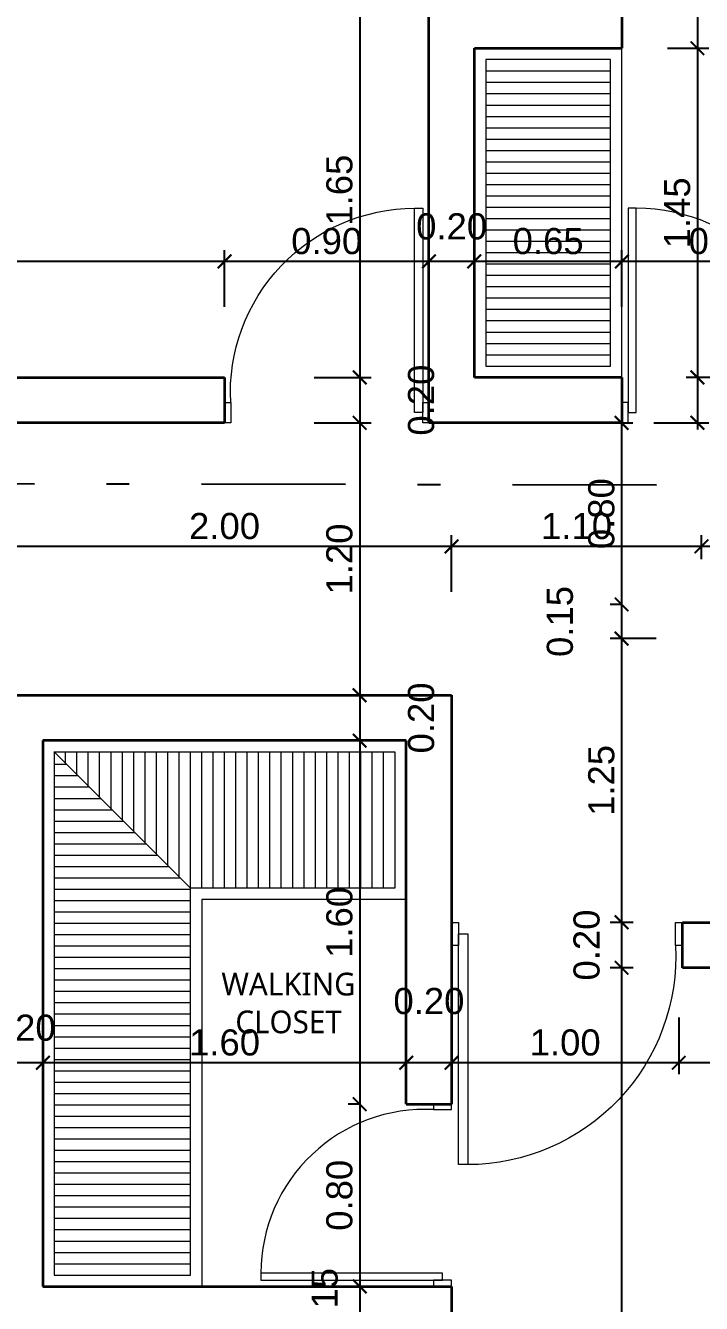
# Model space of a CAD drawing. Header units: feet. Extents: x -417 to 46, y -646 to -218.
# Drawn here: x -64.23 to -61.25, y -493.01 to -487.38 of the extents above; entities that cross this region are included whole.
import ezdxf

# ---------------------------------------------------------------- set-up
doc = ezdxf.new("R2010")
doc.units = ezdxf.units.FT
doc.header["$MEASUREMENT"] = 0
doc.linetypes.add('DASHDOT', pattern=[25.4, 12.7, -6.35, 0, -6.35])
for name, color, linetype, lineweight in [('A-WALL', 4, 'Continuous', 25), ('closet', 8, 'Continuous', 5), ('DIM-COTAS', 1, 'Continuous', 5), ('Piso', 8, 'Continuous', 9), ('puertas', 8, 'Continuous', 9), ('TXT', 2, 'Continuous', 9)]:
    doc.layers.add(name, color=color, linetype=linetype, lineweight=lineweight)
doc.layers.add('DIM', color=10, linetype='Continuous')
doc.layers.add('GRDUTIY', color=5, linetype='Continuous')
doc.styles.add('ads', font='trebuc.ttf', dxfattribs={"height": 0.14})
doc.styles.get("Standard").update_dxf_attribs({"font": 'arial.ttf', "height": 0.115})
doc.dimstyles.new('KEILY', dxfattribs={"dimtxt": 0.115, "dimasz": 0.06, "dimexe": 0.05, "dimexo": 0.2, "dimgap": 0.03, "dimtad": 1, "dimzin": 1, "dimdsep": 46, "dimtxsty": 'Standard', "dimblk": 'ARCHTICK', "dimcen": 2.5, "dimdle": 0.03, "dimclrd": 256, "dimclre": 256, "dimclrt": 7, "dimadec": 0, "dimazin": 0, "dimtfac": 1, "dimtmove": 2, "dimatfit": 3, "dimfxl": 0.2, "dimfxlon": 1, "dimtolj": 1, "dimtzin": 1, "dimarcsym": 0})
pattern_1 = [(90, (-60.599084, -491.277455), (0.05, 7e-18), [])]
pattern_2 = [(180, (-63.499084, -492.881656), (-2e-17, 0.05), [])]
pattern_3 = [(180, (-60.599084, -491.277455), (-2e-17, 0.05), [])]

# ---------------------------------------------------------------- blocks, each defined once
blk = doc.blocks.new('A$C4D292AF4')
at = {"layer": 'puertas'}
for points in [[(0.03, 0.05), (0.07, 0.05), (0.07, 1.05), (0.03, 1.05)], [(0, 0), (0.03, 0), (0.03, 0.1), (0, 0.1)], [(0.97, 0), (1, 0), (1, 0.1), (0.97, 0.1)]]:
    blk.add_lwpolyline(points, close=True, dxfattribs=at)
blk.add_arc((0.0677, 0.1465), 0.9035, 357.0481, 89.8556, dxfattribs=at)
blk = doc.blocks.new('_ArchTick')
at = {"layer": 'DIM-COTAS', "color": 0, "const_width": 0.15}
blk.add_lwpolyline([(-0.5, -0.5), (0.5, 0.5)], dxfattribs=at)
blk = doc.blocks.new('*D1962')
at = {"layer": 'Defpoints', "color": 0, "transparency": 16777216}
for p in [(-61.7991, -487.2775), (-61.5991, -487.4775), (-61.2667, -487.4775)]:
    blk.add_point(p, dxfattribs=at)
at = {"layer": 'DIM', "lineweight": -2, "transparency": 16777216}
for p, q in [((-61.2667, -487.2475), (-61.2667, -487.5075)), ((-61.4667, -487.2775), (-61.2167, -487.2775)), ((-61.3991, -487.4775), (-61.2167, -487.4775))]:
    blk.add_line(p, q, dxfattribs=at)
at = {"layer": 'DIM', "lineweight": -2, "transparency": 16777216, "xscale": 0.06, "yscale": 0.06, "zscale": 0.06}
for p, rotation in [((-61.2667, -487.2775), 90), ((-61.2667, -487.4775), 270)]:
    blk.add_blockref('_ArchTick', p, dxfattribs=dict(at, rotation=rotation))
at = {"layer": 'DIM', "color": 7, "transparency": 16777216, "insert": (-60.9956, -487.3775), "char_height": 0.115, "attachment_point": 5, "rotation": 90}
blk.add_mtext('\\A1;0.20', dxfattribs=at)
blk = doc.blocks.new('*D1963')
at = {"layer": 'Defpoints', "color": 0, "transparency": 16777216}
for p in [(-61.5991, -487.4775), (-61.2667, -488.9275), (-60.6991, -488.9275)]:
    blk.add_point(p, dxfattribs=at)
at = {"layer": 'DIM', "lineweight": -2, "transparency": 16777216}
for p, q in [((-61.3991, -487.4775), (-61.2167, -487.4775)), ((-61.2667, -487.4475), (-61.2667, -488.9575)), ((-61.0667, -488.9275), (-61.3167, -488.9275))]:
    blk.add_line(p, q, dxfattribs=at)
at = {"layer": 'DIM', "lineweight": -2, "transparency": 16777216, "xscale": 0.06, "yscale": 0.06, "zscale": 0.06}
for p, rotation in [((-61.2667, -487.4775), 90), ((-61.2667, -488.9275), 270)]:
    blk.add_blockref('_ArchTick', p, dxfattribs=dict(at, rotation=rotation))
at = {"layer": 'DIM', "color": 7, "transparency": 16777216, "insert": (-61.3555, -488.2025), "char_height": 0.115, "attachment_point": 5, "rotation": 90}
blk.add_mtext('\\A1;1.45', dxfattribs=at)
blk = doc.blocks.new('*D1964')
at = {"layer": 'Defpoints', "color": 0, "transparency": 16777216}
for p in [(-60.6991, -488.9275), (-61.6582, -489.1275), (-61.2667, -489.1275)]:
    blk.add_point(p, dxfattribs=at)
at = {"layer": 'DIM', "lineweight": -2, "transparency": 16777216}
for p, q in [((-61.0667, -488.9275), (-61.3167, -488.9275)), ((-61.2667, -488.8975), (-61.2667, -489.1575)), ((-61.4582, -489.1275), (-61.2167, -489.1275))]:
    blk.add_line(p, q, dxfattribs=at)
at = {"layer": 'DIM', "lineweight": -2, "transparency": 16777216, "xscale": 0.06, "yscale": 0.06, "zscale": 0.06}
for p, rotation in [((-61.2667, -488.9275), 90), ((-61.2667, -489.1275), 270)]:
    blk.add_blockref('_ArchTick', p, dxfattribs=dict(at, rotation=rotation))
at = {"layer": 'DIM', "color": 7, "transparency": 16777216, "insert": (-61.113, -489.0275), "char_height": 0.115, "attachment_point": 5, "rotation": 90}
blk.add_mtext('\\A1;0.20', dxfattribs=at)
blk = doc.blocks.new('*D1965')
at = {"layer": 'Defpoints', "color": 0, "transparency": 16777216}
for p in [(-61.9921, -489.1275), (-61.6007, -489.9275), (-61.6007, -489.9275)]:
    blk.add_point(p, dxfattribs=at)
at = {"layer": 'DIM', "lineweight": -2, "transparency": 16777216}
for p, q in [((-61.6007, -489.0975), (-61.6007, -489.9575)), ((-61.7921, -489.1275), (-61.5507, -489.1275)), ((-61.6007, -489.9275), (-61.6507, -489.9275))]:
    blk.add_line(p, q, dxfattribs=at)
at = {"layer": 'DIM', "lineweight": -2, "transparency": 16777216, "xscale": 0.06, "yscale": 0.06, "zscale": 0.06}
for p, rotation in [((-61.6007, -489.1275), 90), ((-61.6007, -489.9275), 270)]:
    blk.add_blockref('_ArchTick', p, dxfattribs=dict(at, rotation=rotation))
at = {"layer": 'DIM', "color": 7, "transparency": 16777216, "insert": (-61.6894, -489.5275), "char_height": 0.115, "attachment_point": 5, "rotation": 90}
blk.add_mtext('\\A1;0.80', dxfattribs=at)
blk = doc.blocks.new('*D1966')
at = {"layer": 'Defpoints', "color": 0, "transparency": 16777216}
for p in [(-61.6007, -489.9275), (-61.6007, -490.0775), (-61.2491, -490.0775)]:
    blk.add_point(p, dxfattribs=at)
at = {"layer": 'DIM', "lineweight": -2, "transparency": 16777216}
for p, q in [((-61.6007, -489.8975), (-61.6007, -490.1075)), ((-61.6007, -489.9275), (-61.6507, -489.9275)), ((-61.4491, -490.0775), (-61.6507, -490.0775))]:
    blk.add_line(p, q, dxfattribs=at)
at = {"layer": 'DIM', "lineweight": -2, "transparency": 16777216, "xscale": 0.06, "yscale": 0.06, "zscale": 0.06}
for p, rotation in [((-61.6007, -489.9275), 90), ((-61.6007, -490.0775), 270)]:
    blk.add_blockref('_ArchTick', p, dxfattribs=dict(at, rotation=rotation))
at = {"layer": 'DIM', "color": 7, "transparency": 16777216, "insert": (-61.8718, -490.0025), "char_height": 0.115, "attachment_point": 5, "rotation": 90}
blk.add_mtext('\\A1;0.15', dxfattribs=at)
blk = doc.blocks.new('*D1967')
at = {"layer": 'Defpoints', "color": 0, "transparency": 16777216}
for p in [(-61.2491, -490.0775), (-61.6007, -491.3279), (-61.3491, -491.3279)]:
    blk.add_point(p, dxfattribs=at)
at = {"layer": 'DIM', "lineweight": -2, "transparency": 16777216}
for p, q in [((-61.4491, -490.0775), (-61.6507, -490.0775)), ((-61.6007, -490.0475), (-61.6007, -491.3579)), ((-61.5491, -491.3279), (-61.6507, -491.3279))]:
    blk.add_line(p, q, dxfattribs=at)
at = {"layer": 'DIM', "lineweight": -2, "transparency": 16777216, "xscale": 0.06, "yscale": 0.06, "zscale": 0.06}
for p, rotation in [((-61.6007, -490.0775), 90), ((-61.6007, -491.3279), 270)]:
    blk.add_blockref('_ArchTick', p, dxfattribs=dict(at, rotation=rotation))
at = {"layer": 'DIM', "color": 7, "transparency": 16777216, "insert": (-61.6894, -490.7027), "char_height": 0.115, "attachment_point": 5, "rotation": 90}
blk.add_mtext('\\A1;1.25', dxfattribs=at)
blk = doc.blocks.new('*D1968')
at = {"layer": 'Defpoints', "color": 0, "transparency": 16777216}
for p in [(-61.3491, -491.3279), (-61.6007, -491.5279), (-61.3491, -491.5279)]:
    blk.add_point(p, dxfattribs=at)
at = {"layer": 'DIM', "lineweight": -2, "transparency": 16777216}
for p, q in [((-61.6007, -491.2979), (-61.6007, -491.5579)), ((-61.5491, -491.3279), (-61.6507, -491.3279)), ((-61.5491, -491.5279), (-61.6507, -491.5279))]:
    blk.add_line(p, q, dxfattribs=at)
at = {"layer": 'DIM', "lineweight": -2, "transparency": 16777216, "xscale": 0.06, "yscale": 0.06, "zscale": 0.06}
for p, rotation in [((-61.6007, -491.3279), 90), ((-61.6007, -491.5279), 270)]:
    blk.add_blockref('_ArchTick', p, dxfattribs=dict(at, rotation=rotation))
at = {"layer": 'DIM', "color": 7, "transparency": 16777216, "insert": (-61.7544, -491.4279), "char_height": 0.115, "attachment_point": 5, "rotation": 90}
blk.add_mtext('\\A1;0.20', dxfattribs=at)
blk = doc.blocks.new('*D1969')
at = {"layer": 'Defpoints', "color": 0, "transparency": 16777216}
for p in [(-61.3491, -491.5279), (-62.2599, -495.4275), (-61.6007, -495.4275)]:
    blk.add_point(p, dxfattribs=at)
at = {"layer": 'DIM', "lineweight": -2, "transparency": 16777216}
for p, q in [((-61.5491, -491.5279), (-61.6507, -491.5279)), ((-61.6007, -491.4979), (-61.6007, -495.4575)), ((-61.8007, -495.4275), (-61.5507, -495.4275))]:
    blk.add_line(p, q, dxfattribs=at)
at = {"layer": 'DIM', "lineweight": -2, "transparency": 16777216, "xscale": 0.06, "yscale": 0.06, "zscale": 0.06}
for p, rotation in [((-61.6007, -491.5279), 90), ((-61.6007, -495.4275), 270)]:
    blk.add_blockref('_ArchTick', p, dxfattribs=dict(at, rotation=rotation))
at = {"layer": 'DIM', "color": 7, "transparency": 16777216, "insert": (-61.6894, -493.4777), "char_height": 0.115, "attachment_point": 5, "rotation": 90}
blk.add_mtext('\\A1;3.90', dxfattribs=at)
blk = doc.blocks.new('*D1865')
at = {"layer": 'Defpoints', "color": 0, "transparency": 16777216}
for p in [(-62.4725, -487.2775), (-63.3491, -488.9275), (-62.754, -488.9275)]:
    blk.add_point(p, dxfattribs=at)
at = {"layer": 'DIM', "lineweight": -2, "transparency": 16777216}
for p, q in [((-62.754, -487.2475), (-62.754, -488.9575)), ((-62.6725, -487.2775), (-62.804, -487.2775)), ((-62.954, -488.9275), (-62.704, -488.9275))]:
    blk.add_line(p, q, dxfattribs=at)
at = {"layer": 'DIM', "lineweight": -2, "transparency": 16777216, "xscale": 0.06, "yscale": 0.06, "zscale": 0.06}
for p, rotation in [((-62.754, -487.2775), 90), ((-62.754, -488.9275), 270)]:
    blk.add_blockref('_ArchTick', p, dxfattribs=dict(at, rotation=rotation))
at = {"layer": 'DIM', "color": 7, "transparency": 16777216, "insert": (-62.8428, -488.1025), "char_height": 0.115, "attachment_point": 5, "rotation": 90}
blk.add_mtext('\\A1;1.65', dxfattribs=at)
blk = doc.blocks.new('*D1866')
at = {"layer": 'Defpoints', "color": 0, "transparency": 16777216}
for p in [(-63.3491, -488.9275), (-63.6732, -489.1275), (-62.754, -489.1275)]:
    blk.add_point(p, dxfattribs=at)
at = {"layer": 'DIM', "lineweight": -2, "transparency": 16777216}
for p, q in [((-62.954, -488.9275), (-62.704, -488.9275)), ((-62.754, -488.8975), (-62.754, -489.1575)), ((-62.954, -489.1275), (-62.704, -489.1275))]:
    blk.add_line(p, q, dxfattribs=at)
at = {"layer": 'DIM', "lineweight": -2, "transparency": 16777216, "xscale": 0.06, "yscale": 0.06, "zscale": 0.06}
for p, rotation in [((-62.754, -488.9275), 90), ((-62.754, -489.1275), 270)]:
    blk.add_blockref('_ArchTick', p, dxfattribs=dict(at, rotation=rotation))
at = {"layer": 'DIM', "color": 7, "transparency": 16777216, "insert": (-62.4829, -489.0275), "char_height": 0.115, "attachment_point": 5, "rotation": 90}
blk.add_mtext('\\A1;0.20', dxfattribs=at)
blk = doc.blocks.new('*D1867')
at = {"layer": 'Defpoints', "color": 0, "transparency": 16777216}
for p in [(-63.6732, -489.1275), (-63.4634, -490.3275), (-62.754, -490.3275)]:
    blk.add_point(p, dxfattribs=at)
at = {"layer": 'DIM', "lineweight": -2, "transparency": 16777216}
for p, q in [((-62.754, -489.0975), (-62.754, -490.3575)), ((-62.954, -489.1275), (-62.704, -489.1275)), ((-62.954, -490.3275), (-62.704, -490.3275))]:
    blk.add_line(p, q, dxfattribs=at)
at = {"layer": 'DIM', "lineweight": -2, "transparency": 16777216, "xscale": 0.06, "yscale": 0.06, "zscale": 0.06}
for p, rotation in [((-62.754, -489.1275), 90), ((-62.754, -490.3275), 270)]:
    blk.add_blockref('_ArchTick', p, dxfattribs=dict(at, rotation=rotation))
at = {"layer": 'DIM', "color": 7, "transparency": 16777216, "insert": (-62.8428, -489.7275), "char_height": 0.115, "attachment_point": 5, "rotation": 90}
blk.add_mtext('\\A1;1.20', dxfattribs=at)
blk = doc.blocks.new('*D1868')
at = {"layer": 'Defpoints', "color": 0, "transparency": 16777216}
for p in [(-63.4634, -490.3275), (-63.4534, -490.5275), (-62.754, -490.5275)]:
    blk.add_point(p, dxfattribs=at)
at = {"layer": 'DIM', "lineweight": -2, "transparency": 16777216}
for p, q in [((-62.754, -490.2975), (-62.754, -490.5575)), ((-62.954, -490.3275), (-62.704, -490.3275)), ((-62.954, -490.5275), (-62.704, -490.5275))]:
    blk.add_line(p, q, dxfattribs=at)
at = {"layer": 'DIM', "lineweight": -2, "transparency": 16777216, "xscale": 0.06, "yscale": 0.06, "zscale": 0.06}
for p, rotation in [((-62.754, -490.3275), 90), ((-62.754, -490.5275), 270)]:
    blk.add_blockref('_ArchTick', p, dxfattribs=dict(at, rotation=rotation))
at = {"layer": 'DIM', "color": 7, "transparency": 16777216, "insert": (-62.4829, -490.4275), "char_height": 0.115, "attachment_point": 5, "rotation": 90}
blk.add_mtext('\\A1;0.20', dxfattribs=at)
blk = doc.blocks.new('*D1869')
at = {"layer": 'Defpoints', "color": 0, "transparency": 16777216}
for p in [(-63.4534, -490.5275), (-62.754, -492.1287), (-62.5491, -492.1287)]:
    blk.add_point(p, dxfattribs=at)
at = {"layer": 'DIM', "lineweight": -2, "transparency": 16777216}
for p, q in [((-62.954, -490.5275), (-62.704, -490.5275)), ((-62.754, -490.4975), (-62.754, -492.1587)), ((-62.7491, -492.1287), (-62.804, -492.1287))]:
    blk.add_line(p, q, dxfattribs=at)
at = {"layer": 'DIM', "lineweight": -2, "transparency": 16777216, "xscale": 0.06, "yscale": 0.06, "zscale": 0.06}
for p, rotation in [((-62.754, -490.5275), 90), ((-62.754, -492.1287), 270)]:
    blk.add_blockref('_ArchTick', p, dxfattribs=dict(at, rotation=rotation))
at = {"layer": 'DIM', "color": 7, "transparency": 16777216, "insert": (-62.8428, -491.3281), "char_height": 0.115, "attachment_point": 5, "rotation": 90}
blk.add_mtext('\\A1;1.60', dxfattribs=at)
blk = doc.blocks.new('*D1870')
at = {"layer": 'Defpoints', "color": 0, "transparency": 16777216}
for p in [(-62.5491, -492.1287), (-62.754, -492.9317), (-62.6213, -492.9317)]:
    blk.add_point(p, dxfattribs=at)
at = {"layer": 'DIM', "lineweight": -2, "transparency": 16777216}
for p, q in [((-62.754, -492.0987), (-62.754, -492.9617)), ((-62.7491, -492.1287), (-62.804, -492.1287)), ((-62.754, -492.9317), (-62.804, -492.9317))]:
    blk.add_line(p, q, dxfattribs=at)
at = {"layer": 'DIM', "lineweight": -2, "transparency": 16777216, "xscale": 0.06, "yscale": 0.06, "zscale": 0.06}
for p, rotation in [((-62.754, -492.1287), 90), ((-62.754, -492.9317), 270)]:
    blk.add_blockref('_ArchTick', p, dxfattribs=dict(at, rotation=rotation))
at = {"layer": 'DIM', "color": 7, "transparency": 16777216, "insert": (-62.8428, -492.5302), "char_height": 0.115, "attachment_point": 5, "rotation": 90}
blk.add_mtext('\\A1;0.80', dxfattribs=at)
blk = doc.blocks.new('*D1871')
at = {"layer": 'Defpoints', "color": 0, "transparency": 16777216}
for p in [(-62.6213, -492.9317), (-62.754, -493.0817), (-62.6713, -493.0817)]:
    blk.add_point(p, dxfattribs=at)
at = {"layer": 'DIM', "lineweight": -2, "transparency": 16777216}
for p, q in [((-62.754, -492.9317), (-62.804, -492.9317)), ((-62.754, -492.9017), (-62.754, -493.1117)), ((-62.754, -493.0817), (-62.804, -493.0817))]:
    blk.add_line(p, q, dxfattribs=at)
at = {"layer": 'DIM', "lineweight": -2, "transparency": 16777216, "xscale": 0.06, "yscale": 0.06, "zscale": 0.06}
for p, rotation in [((-62.754, -492.9317), 90), ((-62.754, -493.0817), 270)]:
    blk.add_blockref('_ArchTick', p, dxfattribs=dict(at, rotation=rotation))
at = {"layer": 'DIM', "color": 7, "transparency": 16777216, "insert": (-62.9078, -493.0067), "char_height": 0.115, "attachment_point": 5, "rotation": 90}
blk.add_mtext('\\A1;0.15', dxfattribs=at)
blk = doc.blocks.new('*D1923')
at = {"layer": 'Defpoints', "color": 0, "transparency": 16777216}
for p in [(-61.5991, -488.4163), (-61.5991, -488.9275), (-60.6991, -488.9275)]:
    blk.add_point(p, dxfattribs=at)
at = {"layer": 'DIM', "lineweight": -2, "transparency": 16777216}
for p, q in [((-61.5991, -488.6163), (-61.5991, -488.3663)), ((-60.6991, -488.6163), (-60.6991, -488.3663)), ((-60.6691, -488.4163), (-61.6291, -488.4163))]:
    blk.add_line(p, q, dxfattribs=at)
at = {"layer": 'DIM', "lineweight": -2, "transparency": 16777216, "xscale": 0.06, "yscale": 0.06, "zscale": 0.06, "rotation": 180}
blk.add_blockref('_ArchTick', (-61.5991, -488.4163), dxfattribs=at)
at = {"layer": 'DIM', "lineweight": -2, "transparency": 16777216, "xscale": 0.06, "yscale": 0.06, "zscale": 0.06}
blk.add_blockref('_ArchTick', (-60.6991, -488.4163), dxfattribs=at)
at = {"layer": 'DIM', "color": 7, "transparency": 16777216, "insert": (-61.1491, -488.3276), "char_height": 0.115, "attachment_point": 5}
blk.add_mtext('\\A1;0.90', dxfattribs=at)
blk = doc.blocks.new('*D1924')
at = {"layer": 'Defpoints', "color": 0, "transparency": 16777216}
for p in [(-62.2491, -488.4163), (-62.2491, -488.9275), (-61.5991, -488.9275)]:
    blk.add_point(p, dxfattribs=at)
at = {"layer": 'DIM', "lineweight": -2, "transparency": 16777216}
for p, q in [((-62.2491, -488.6163), (-62.2491, -488.3663)), ((-61.5991, -488.6163), (-61.5991, -488.3663)), ((-61.5691, -488.4163), (-62.2791, -488.4163))]:
    blk.add_line(p, q, dxfattribs=at)
at = {"layer": 'DIM', "lineweight": -2, "transparency": 16777216, "xscale": 0.06, "yscale": 0.06, "zscale": 0.06, "rotation": 180}
blk.add_blockref('_ArchTick', (-62.2491, -488.4163), dxfattribs=at)
at = {"layer": 'DIM', "lineweight": -2, "transparency": 16777216, "xscale": 0.06, "yscale": 0.06, "zscale": 0.06}
blk.add_blockref('_ArchTick', (-61.5991, -488.4163), dxfattribs=at)
at = {"layer": 'DIM', "color": 7, "transparency": 16777216, "insert": (-61.9241, -488.3276), "char_height": 0.115, "attachment_point": 5}
blk.add_mtext('\\A1;0.65', dxfattribs=at)
blk = doc.blocks.new('*D1925')
at = {"layer": 'Defpoints', "color": 0, "transparency": 16777216}
for p in [(-62.4491, -488.4163), (-62.4491, -488.7497), (-62.2491, -488.9275)]:
    blk.add_point(p, dxfattribs=at)
at = {"layer": 'DIM', "lineweight": -2, "transparency": 16777216}
for p, q in [((-62.4491, -488.5497), (-62.4491, -488.3663)), ((-62.2491, -488.6163), (-62.2491, -488.3663)), ((-62.2191, -488.4163), (-62.4791, -488.4163))]:
    blk.add_line(p, q, dxfattribs=at)
at = {"layer": 'DIM', "lineweight": -2, "transparency": 16777216, "xscale": 0.06, "yscale": 0.06, "zscale": 0.06, "rotation": 180}
blk.add_blockref('_ArchTick', (-62.4491, -488.4163), dxfattribs=at)
at = {"layer": 'DIM', "lineweight": -2, "transparency": 16777216, "xscale": 0.06, "yscale": 0.06, "zscale": 0.06}
blk.add_blockref('_ArchTick', (-62.2491, -488.4163), dxfattribs=at)
at = {"layer": 'DIM', "color": 7, "transparency": 16777216, "insert": (-62.3491, -488.2626), "char_height": 0.115, "attachment_point": 5}
blk.add_mtext('\\A1;0.20', dxfattribs=at)
blk = doc.blocks.new('*D1926')
at = {"layer": 'Defpoints', "color": 0, "transparency": 16777216}
for p in [(-63.3491, -488.4163), (-62.4491, -488.7497), (-63.3491, -488.9275)]:
    blk.add_point(p, dxfattribs=at)
at = {"layer": 'DIM', "lineweight": -2, "transparency": 16777216}
for p, q in [((-63.3491, -488.6163), (-63.3491, -488.3663)), ((-62.4491, -488.5497), (-62.4491, -488.3663)), ((-62.4191, -488.4163), (-63.3791, -488.4163))]:
    blk.add_line(p, q, dxfattribs=at)
at = {"layer": 'DIM', "lineweight": -2, "transparency": 16777216, "xscale": 0.06, "yscale": 0.06, "zscale": 0.06, "rotation": 180}
blk.add_blockref('_ArchTick', (-63.3491, -488.4163), dxfattribs=at)
at = {"layer": 'DIM', "lineweight": -2, "transparency": 16777216, "xscale": 0.06, "yscale": 0.06, "zscale": 0.06}
blk.add_blockref('_ArchTick', (-62.4491, -488.4163), dxfattribs=at)
at = {"layer": 'DIM', "color": 7, "transparency": 16777216, "insert": (-62.8991, -488.3276), "char_height": 0.115, "attachment_point": 5}
blk.add_mtext('\\A1;0.90', dxfattribs=at)
blk = doc.blocks.new('*D1927')
at = {"layer": 'Defpoints', "color": 0, "transparency": 16777216}
for p in [(-65.6491, -488.4163), (-65.6491, -488.9275), (-63.3491, -488.9275)]:
    blk.add_point(p, dxfattribs=at)
at = {"layer": 'DIM', "lineweight": -2, "transparency": 16777216}
for p, q in [((-65.6491, -488.6163), (-65.6491, -488.3663)), ((-63.3491, -488.6163), (-63.3491, -488.3663)), ((-63.3191, -488.4163), (-65.6791, -488.4163))]:
    blk.add_line(p, q, dxfattribs=at)
at = {"layer": 'DIM', "lineweight": -2, "transparency": 16777216, "xscale": 0.06, "yscale": 0.06, "zscale": 0.06, "rotation": 180}
blk.add_blockref('_ArchTick', (-65.6491, -488.4163), dxfattribs=at)
at = {"layer": 'DIM', "lineweight": -2, "transparency": 16777216, "xscale": 0.06, "yscale": 0.06, "zscale": 0.06}
blk.add_blockref('_ArchTick', (-63.3491, -488.4163), dxfattribs=at)
at = {"layer": 'DIM', "color": 7, "transparency": 16777216, "insert": (-64.4991, -488.3276), "char_height": 0.115, "attachment_point": 5}
blk.add_mtext('\\A1;2.30', dxfattribs=at)
blk = doc.blocks.new('*D1937')
at = {"layer": 'Defpoints', "color": 0, "transparency": 16777216}
for p in [(-61.2491, -489.6716), (-61.2491, -489.9275), (-60.3991, -489.9275)]:
    blk.add_point(p, dxfattribs=at)
at = {"layer": 'DIM', "lineweight": -2, "transparency": 16777216}
for p, q in [((-61.2491, -489.7275), (-61.2491, -489.6216)), ((-60.3991, -489.7275), (-60.3991, -489.6216)), ((-60.3691, -489.6716), (-61.2791, -489.6716))]:
    blk.add_line(p, q, dxfattribs=at)
at = {"layer": 'DIM', "lineweight": -2, "transparency": 16777216, "xscale": 0.06, "yscale": 0.06, "zscale": 0.06, "rotation": 180}
blk.add_blockref('_ArchTick', (-61.2491, -489.6716), dxfattribs=at)
at = {"layer": 'DIM', "lineweight": -2, "transparency": 16777216, "xscale": 0.06, "yscale": 0.06, "zscale": 0.06}
blk.add_blockref('_ArchTick', (-60.3991, -489.6716), dxfattribs=at)
at = {"layer": 'DIM', "color": 7, "transparency": 16777216, "insert": (-60.8241, -489.5829), "char_height": 0.115, "attachment_point": 5}
blk.add_mtext('\\A1;0.85', dxfattribs=at)
blk = doc.blocks.new('*D1938')
at = {"layer": 'Defpoints', "color": 0, "transparency": 16777216}
for p in [(-62.3491, -489.6716), (-61.2491, -489.9275), (-62.3491, -490.3275)]:
    blk.add_point(p, dxfattribs=at)
at = {"layer": 'DIM', "lineweight": -2, "transparency": 16777216}
for p, q in [((-62.3491, -489.8716), (-62.3491, -489.6216)), ((-61.2491, -489.7275), (-61.2491, -489.6216)), ((-61.2191, -489.6716), (-62.3791, -489.6716))]:
    blk.add_line(p, q, dxfattribs=at)
at = {"layer": 'DIM', "lineweight": -2, "transparency": 16777216, "xscale": 0.06, "yscale": 0.06, "zscale": 0.06, "rotation": 180}
blk.add_blockref('_ArchTick', (-62.3491, -489.6716), dxfattribs=at)
at = {"layer": 'DIM', "lineweight": -2, "transparency": 16777216, "xscale": 0.06, "yscale": 0.06, "zscale": 0.06}
blk.add_blockref('_ArchTick', (-61.2491, -489.6716), dxfattribs=at)
at = {"layer": 'DIM', "color": 7, "transparency": 16777216, "insert": (-61.7991, -489.5829), "char_height": 0.115, "attachment_point": 5}
blk.add_mtext('\\A1;1.10', dxfattribs=at)
blk = doc.blocks.new('*D1939')
at = {"layer": 'Defpoints', "color": 0, "transparency": 16777216}
for p in [(-64.3491, -489.6716), (-64.3491, -490.3275), (-62.3491, -490.3275)]:
    blk.add_point(p, dxfattribs=at)
at = {"layer": 'DIM', "lineweight": -2, "transparency": 16777216}
for p, q in [((-64.3491, -489.8716), (-64.3491, -489.6216)), ((-62.3491, -489.8716), (-62.3491, -489.6216)), ((-62.3191, -489.6716), (-64.3791, -489.6716))]:
    blk.add_line(p, q, dxfattribs=at)
at = {"layer": 'DIM', "lineweight": -2, "transparency": 16777216, "xscale": 0.06, "yscale": 0.06, "zscale": 0.06, "rotation": 180}
blk.add_blockref('_ArchTick', (-64.3491, -489.6716), dxfattribs=at)
at = {"layer": 'DIM', "lineweight": -2, "transparency": 16777216, "xscale": 0.06, "yscale": 0.06, "zscale": 0.06}
blk.add_blockref('_ArchTick', (-62.3491, -489.6716), dxfattribs=at)
at = {"layer": 'DIM', "color": 7, "transparency": 16777216, "insert": (-63.3491, -489.5829), "char_height": 0.115, "attachment_point": 5}
blk.add_mtext('\\A1;2.00', dxfattribs=at)
blk = doc.blocks.new('*D1945')
at = {"layer": 'Defpoints', "color": 0, "transparency": 16777216}
for p in [(-61.3491, -491.4558), (-58.4491, -491.6554), (-61.3491, -491.9464)]:
    blk.add_point(p, dxfattribs=at)
at = {"layer": 'DIM', "lineweight": -2, "transparency": 16777216}
for p, q in [((-61.3491, -491.7464), (-61.3491, -491.9964)), ((-58.4491, -491.8554), (-58.4491, -491.9964)), ((-58.4191, -491.9464), (-61.3791, -491.9464))]:
    blk.add_line(p, q, dxfattribs=at)
at = {"layer": 'DIM', "lineweight": -2, "transparency": 16777216, "xscale": 0.06, "yscale": 0.06, "zscale": 0.06, "rotation": 180}
blk.add_blockref('_ArchTick', (-61.3491, -491.9464), dxfattribs=at)
at = {"layer": 'DIM', "lineweight": -2, "transparency": 16777216, "xscale": 0.06, "yscale": 0.06, "zscale": 0.06}
blk.add_blockref('_ArchTick', (-58.4491, -491.9464), dxfattribs=at)
at = {"layer": 'DIM', "color": 7, "transparency": 16777216, "insert": (-59.8991, -491.8577), "char_height": 0.115, "attachment_point": 5}
blk.add_mtext('\\A1;2.90', dxfattribs=at)
blk = doc.blocks.new('*D1754')
at = {"layer": 'Defpoints', "color": 0, "transparency": 16777216}
for p in [(-61.3491, -491.4558), (-62.3491, -491.5651), (-62.3491, -491.9464)]:
    blk.add_point(p, dxfattribs=at)
at = {"layer": 'DIM', "lineweight": -2, "transparency": 16777216}
for p, q in [((-62.3491, -491.7651), (-62.3491, -491.9964)), ((-61.3491, -491.7464), (-61.3491, -491.9964)), ((-61.3191, -491.9464), (-62.3791, -491.9464))]:
    blk.add_line(p, q, dxfattribs=at)
at = {"layer": 'DIM', "lineweight": -2, "transparency": 16777216, "xscale": 0.06, "yscale": 0.06, "zscale": 0.06, "rotation": 180}
blk.add_blockref('_ArchTick', (-62.3491, -491.9464), dxfattribs=at)
at = {"layer": 'DIM', "lineweight": -2, "transparency": 16777216, "xscale": 0.06, "yscale": 0.06, "zscale": 0.06}
blk.add_blockref('_ArchTick', (-61.3491, -491.9464), dxfattribs=at)
at = {"layer": 'DIM', "color": 7, "transparency": 16777216, "insert": (-61.8491, -491.8577), "char_height": 0.115, "attachment_point": 5}
blk.add_mtext('\\A1;1.00', dxfattribs=at)
blk = doc.blocks.new('*D1755')
at = {"layer": 'Defpoints', "color": 0, "transparency": 16777216}
for p in [(-62.3491, -491.5651), (-62.5491, -491.9464), (-62.5491, -492.0566)]:
    blk.add_point(p, dxfattribs=at)
at = {"layer": 'DIM', "lineweight": -2, "transparency": 16777216}
for p, q in [((-62.3491, -491.7651), (-62.3491, -491.9964)), ((-62.5491, -491.9464), (-62.5491, -491.8964)), ((-62.3191, -491.9464), (-62.5791, -491.9464))]:
    blk.add_line(p, q, dxfattribs=at)
at = {"layer": 'DIM', "lineweight": -2, "transparency": 16777216, "xscale": 0.06, "yscale": 0.06, "zscale": 0.06, "rotation": 180}
blk.add_blockref('_ArchTick', (-62.5491, -491.9464), dxfattribs=at)
at = {"layer": 'DIM', "lineweight": -2, "transparency": 16777216, "xscale": 0.06, "yscale": 0.06, "zscale": 0.06}
blk.add_blockref('_ArchTick', (-62.3491, -491.9464), dxfattribs=at)
at = {"layer": 'DIM', "color": 7, "transparency": 16777216, "insert": (-62.4491, -491.6752), "char_height": 0.115, "attachment_point": 5}
blk.add_mtext('\\A1;0.20', dxfattribs=at)
blk = doc.blocks.new('*D1756')
at = {"layer": 'Defpoints', "color": 0, "transparency": 16777216}
for p in [(-64.1491, -491.9464), (-62.5491, -492.0566), (-64.1491, -492.2413)]:
    blk.add_point(p, dxfattribs=at)
at = {"layer": 'DIM', "lineweight": -2, "transparency": 16777216}
for p, q in [((-64.1491, -492.0413), (-64.1491, -491.8964)), ((-62.5491, -491.9464), (-62.5491, -491.8964)), ((-62.5191, -491.9464), (-64.1791, -491.9464))]:
    blk.add_line(p, q, dxfattribs=at)
at = {"layer": 'DIM', "lineweight": -2, "transparency": 16777216, "xscale": 0.06, "yscale": 0.06, "zscale": 0.06, "rotation": 180}
blk.add_blockref('_ArchTick', (-64.1491, -491.9464), dxfattribs=at)
at = {"layer": 'DIM', "lineweight": -2, "transparency": 16777216, "xscale": 0.06, "yscale": 0.06, "zscale": 0.06}
blk.add_blockref('_ArchTick', (-62.5491, -491.9464), dxfattribs=at)
at = {"layer": 'DIM', "color": 7, "transparency": 16777216, "insert": (-63.3491, -491.8577), "char_height": 0.115, "attachment_point": 5}
blk.add_mtext('\\A1;1.60', dxfattribs=at)
blk = doc.blocks.new('*D1757')
at = {"layer": 'Defpoints', "color": 0, "transparency": 16777216}
for p in [(-64.3491, -491.9464), (-64.3491, -492.2341), (-64.1491, -492.2413)]:
    blk.add_point(p, dxfattribs=at)
at = {"layer": 'DIM', "lineweight": -2, "transparency": 16777216}
for p, q in [((-64.3491, -492.0341), (-64.3491, -491.8964)), ((-64.1491, -492.0413), (-64.1491, -491.8964)), ((-64.1191, -491.9464), (-64.3791, -491.9464))]:
    blk.add_line(p, q, dxfattribs=at)
at = {"layer": 'DIM', "lineweight": -2, "transparency": 16777216, "xscale": 0.06, "yscale": 0.06, "zscale": 0.06, "rotation": 180}
blk.add_blockref('_ArchTick', (-64.3491, -491.9464), dxfattribs=at)
at = {"layer": 'DIM', "lineweight": -2, "transparency": 16777216, "xscale": 0.06, "yscale": 0.06, "zscale": 0.06}
blk.add_blockref('_ArchTick', (-64.1491, -491.9464), dxfattribs=at)
at = {"layer": 'DIM', "color": 7, "transparency": 16777216, "insert": (-64.2491, -491.7927), "char_height": 0.115, "attachment_point": 5}
blk.add_mtext('\\A1;0.20', dxfattribs=at)

msp = doc.modelspace()

# ---------------------------------------------------------------- hatches: boundary and pattern name
at = {"layer": 'Piso'}
h = msp.add_hatch(dxfattribs=at)
h.set_pattern_fill('ANSI31', color=256, scale=0.4, angle=315, style=0)
h.set_pattern_definition(pattern_3)
h.paths.add_polyline_path([(-61.6491, -487.5275), (-62.1991, -487.5275), (-62.1991, -488.8775), (-61.6491, -488.8775)])
h = msp.add_hatch(dxfattribs=at)
h.set_pattern_fill('ANSI31', color=256, scale=0.4, angle=315, style=0)
h.set_pattern_definition(pattern_3)
h.paths.add_polyline_path([(-61.6491, -487.5275), (-62.1991, -487.5275), (-62.1991, -488.8775), (-61.6491, -488.8775)])
h = msp.add_hatch(dxfattribs=at)
h.set_pattern_fill('ANSI31', color=256, scale=0.4, angle=45, style=0)
h.set_pattern_definition(pattern_1)
h.paths.add_polyline_path([(-62.5991, -491.1775), (-63.4991, -491.1775), (-64.0991, -490.5775), (-62.5991, -490.5775)])
h = msp.add_hatch(dxfattribs=at)
h.set_pattern_fill('ANSI31', color=256, scale=0.4, angle=315, style=0)
h.set_pattern_definition(pattern_2)
h.paths.add_polyline_path([(-63.4991, -491.1775), (-64.0991, -490.5775), (-64.0991, -492.8817), (-63.4991, -492.8817)])
h = msp.add_hatch(dxfattribs=at)
h.set_pattern_fill('ANSI31', color=256, scale=0.4, angle=45, style=0)
h.set_pattern_definition(pattern_1)
h.paths.add_polyline_path([(-62.5991, -491.1775), (-63.4991, -491.1775), (-64.0991, -490.5775), (-62.5991, -490.5775)])
h = msp.add_hatch(dxfattribs=at)
h.set_pattern_fill('ANSI31', color=256, scale=0.4, angle=315, style=0)
h.set_pattern_definition(pattern_2)
h.paths.add_polyline_path([(-63.4991, -491.1775), (-64.0991, -490.5775), (-64.0991, -492.8817), (-63.4991, -492.8817)])

# ---------------------------------------------------------------- linework, layer by layer
at = {"layer": 'A-WALL', "lineweight": 35, "extrusion": (-2.36659e-12, 8.94772e-16, -1)}
for p, q in [((-61.5991, -485.5275), (-61.5991, -487.4775)), ((-61.5991, -485.5275), (-61.5991, -487.4775)), ((-62.4491, -489.1275), (-62.4491, -487.2775)), ((-62.4491, -489.1275), (-62.4491, -487.2775)), ((-62.2491, -488.9275), (-62.2491, -487.4775)), ((-62.2491, -487.4775), (-61.5991, -487.4775)), ((-62.2491, -488.9275), (-62.2491, -487.4775)), ((-62.2491, -487.4775), (-61.5991, -487.4775)), ((-65.6491, -488.9275), (-63.3491, -488.9275)), ((-65.6491, -488.9275), (-63.3491, -488.9275)), ((-63.3491, -488.9275), (-63.3491, -489.1275)), ((-63.3491, -488.9275), (-63.3491, -489.1275)), ((-61.5991, -488.9275), (-62.2491, -488.9275)), ((-61.5991, -488.9275), (-62.2491, -488.9275)), ((-61.5991, -488.9275), (-61.5991, -489.1275)), ((-61.5991, -488.9275), (-61.5991, -489.1275)), ((-63.3491, -489.1275), (-65.8491, -489.1275)), ((-63.3491, -489.1275), (-65.8491, -489.1275)), ((-61.5991, -489.1275), (-62.4491, -489.1275)), ((-61.5991, -489.1275), (-62.4491, -489.1275)), ((-64.3491, -490.3275), (-62.3491, -490.3275)), ((-64.3491, -490.3275), (-62.3491, -490.3275)), ((-62.3491, -490.3275), (-62.3491, -492.1287)), ((-62.3491, -490.3275), (-62.3491, -492.1287)), ((-64.1491, -490.5275), (-64.1491, -492.9317)), ((-62.5491, -490.5275), (-64.1491, -490.5275)), ((-64.1491, -490.5275), (-64.1491, -492.9317)), ((-62.5491, -490.5275), (-64.1491, -490.5275)), ((-62.5491, -492.1287), (-62.5491, -490.5275)), ((-62.5491, -492.1287), (-62.5491, -490.5275)), ((-61.3325, -491.5279), (-61.3325, -491.3279)), ((-61.3325, -491.3279), (-60.5591, -491.3279)), ((-61.3325, -491.5279), (-61.3325, -491.3279)), ((-61.3325, -491.3279), (-60.5591, -491.3279)), ((-58.4491, -491.5279), (-61.3325, -491.5279)), ((-58.4491, -491.5279), (-61.3325, -491.5279)), ((-62.5491, -492.1287), (-62.3491, -492.1287)), ((-62.5491, -492.1287), (-62.3491, -492.1287)), ((-64.1491, -492.9317), (-62.3491, -492.9317)), ((-64.1491, -492.9317), (-62.3491, -492.9317)), ((-62.3491, -492.9317), (-62.3491, -493.0817)), ((-62.3491, -492.9317), (-62.3491, -493.0817))]:
    msp.add_line(p, q, dxfattribs=at)
at = {"layer": 'closet', "extrusion": (-2.36659e-12, 8.94772e-16, -1)}
for p, q in [((-61.5991, -488.9275), (-61.5991, -487.4775)), ((-61.5991, -488.9275), (-61.5991, -487.4775)), ((-63.4491, -491.2275), (-63.4491, -492.9317)), ((-62.5491, -491.2275), (-63.4491, -491.2275)), ((-63.4491, -491.2275), (-63.4491, -492.9317)), ((-62.5491, -491.2275), (-63.4491, -491.2275))]:
    msp.add_line(p, q, dxfattribs=at)
at = {"layer": 'closet', "extrusion": (2.36783e-12, 8.94772e-16, -1)}
for p, q in [((-61.5991, -488.9275), (-61.5991, -487.4775)), ((-61.5991, -488.9275), (-61.5991, -487.4775)), ((-63.4491, -491.2275), (-63.4491, -492.9317)), ((-62.5491, -491.2275), (-63.4491, -491.2275)), ((-63.4491, -491.2275), (-63.4491, -492.9317)), ((-62.5491, -491.2275), (-63.4491, -491.2275))]:
    msp.add_line(p, q, dxfattribs=at)
at = {"layer": 'GRDUTIY', "color": 8, "linetype": 'DASHDOT', "ltscale": 0.05}
msp.add_line((-82.6312, -489.3631), (-55.8856, -489.4101), dxfattribs=at)
at = {"layer": 'Piso'}
for points in [[(-61.6491, -487.5275), (-62.1991, -487.5275), (-62.1991, -488.8775), (-61.6491, -488.8775)], [(-61.6491, -487.5275), (-62.1991, -487.5275), (-62.1991, -488.8775), (-61.6491, -488.8775)], [(-62.5991, -491.1775), (-63.4991, -491.1775), (-64.0991, -490.5775), (-62.5991, -490.5775)], [(-63.4991, -491.1775), (-64.0991, -490.5775), (-64.0991, -492.8817), (-63.4991, -492.8817)], [(-62.5991, -491.1775), (-63.4991, -491.1775), (-64.0991, -490.5775), (-62.5991, -490.5775)], [(-63.4991, -491.1775), (-64.0991, -490.5775), (-64.0991, -492.8817), (-63.4991, -492.8817)]]:
    msp.add_lwpolyline(points, close=True, dxfattribs=at)

# ---------------------------------------------------------------- block references
at = {"layer": 'puertas', "extrusion": (-2.36659e-12, 8.94772e-16, -1)}
for p, xscale, yscale, zscale in [((62.4491, -489.1275), 0.9000000000000057, 0.9000000000000057, 0.9000000000000057), ((62.4491, -489.1275), 0.9000000000000057, 0.9000000000000057, 0.9000000000000057), ((61.5991, -489.1275), -0.9000000000000057, 0.8999999999999915, 0.899999999999998), ((61.5991, -489.1275), -0.9000000000000057, 0.8999999999999915, 0.899999999999998)]:
    msp.add_blockref('A$C4D292AF4', p, dxfattribs=dict(at, xscale=xscale, yscale=yscale, zscale=zscale))
for p, xscale, yscale, zscale, rotation in [((62.3491, -491.3279), 1.016535099596069, 1.016535099596069, 1.016535099596069, 179.9999999999968), ((62.3491, -491.3279), 1.016535099596069, 1.016535099596069, 1.016535099596069, 179.9999999999968), ((62.3491, -492.9287), -0.8000000000000114, 0.7999999999999972, 0.7999999999999994, 269.999999999998), ((62.3491, -492.9287), -0.8000000000000114, 0.7999999999999972, 0.7999999999999994, 269.999999999998)]:
    msp.add_blockref('A$C4D292AF4', p, dxfattribs=dict(at, xscale=xscale, yscale=yscale, zscale=zscale, rotation=rotation))

# ---------------------------------------------------------------- texts
at = {"layer": 'TXT', "insert": (-63.0673, -491.5498), "char_height": 0.1, "width": 2.838, "attachment_point": 2, "style": 'ads'}
msp.add_mtext('WALKING\\PCLOSET', dxfattribs=at)
at = {"layer": 'TXT', "insert": (-59.9526, -492.6332), "char_height": 0.1, "width": 2.838, "attachment_point": 2, "style": 'ads', "bg_fill": 2}
msp.add_mtext('DORMITORIO \\PPRINCIPAL', dxfattribs=at)

# ---------------------------------------------------------------- dimensions: what is measured, and where the dimension line sits
at = {"layer": 'DIM'}
for base, p1, p2, angle, picture, middle in [((-62.754, -488.9275), (-62.4725, -487.2775), (-63.3491, -488.9275), 90, '*D1865', (-62.8428, -488.1025)), ((-61.2667, -487.4775), (-61.7991, -487.2775), (-61.5991, -487.4775), 90, '*D1962', (-60.9956, -487.3775)), ((-61.2667, -488.9275), (-61.5991, -487.4775), (-60.6991, -488.9275), 90, '*D1963', (-61.3555, -488.2025)), ((-62.4491, -488.4163), (-62.2491, -488.9275), (-62.4491, -488.7497), 180, '*D1925', (-62.3491, -488.2626)), ((-65.6491, -488.4163), (-63.3491, -488.9275), (-65.6491, -488.9275), 180, '*D1927', (-64.4991, -488.3276)), ((-63.3491, -488.4163), (-62.4491, -488.7497), (-63.3491, -488.9275), 180, '*D1926', (-62.8991, -488.3276)), ((-62.2491, -488.4163), (-61.5991, -488.9275), (-62.2491, -488.9275), 180, '*D1924', (-61.9241, -488.3276)), ((-61.5991, -488.4163), (-60.6991, -488.9275), (-61.5991, -488.9275), 180, '*D1923', (-61.1491, -488.3276)), ((-62.754, -489.1275), (-63.3491, -488.9275), (-63.6732, -489.1275), 90, '*D1866', (-62.4829, -489.0275)), ((-61.2667, -489.1275), (-60.6991, -488.9275), (-61.6582, -489.1275), 90, '*D1964', (-61.113, -489.0275)), ((-62.754, -490.3275), (-63.6732, -489.1275), (-63.4634, -490.3275), 90, '*D1867', (-62.8428, -489.7275)), ((-61.6007, -489.9275), (-61.9921, -489.1275), (-61.6007, -489.9275), 90, '*D1965', (-61.6894, -489.5275)), ((-64.3491, -489.6716), (-62.3491, -490.3275), (-64.3491, -490.3275), 180, '*D1939', (-63.3491, -489.5829)), ((-62.3491, -489.6716), (-61.2491, -489.9275), (-62.3491, -490.3275), 180, '*D1938', (-61.7991, -489.5829)), ((-61.2491, -489.6716), (-60.3991, -489.9275), (-61.2491, -489.9275), 180, '*D1937', (-60.8241, -489.5829)), ((-61.6007, -490.0775), (-61.6007, -489.9275), (-61.2491, -490.0775), 90, '*D1966', (-61.8718, -490.0025)), ((-61.6007, -491.3279), (-61.2491, -490.0775), (-61.3491, -491.3279), 90, '*D1967', (-61.6894, -490.7027)), ((-62.754, -490.5275), (-63.4634, -490.3275), (-63.4534, -490.5275), 90, '*D1868', (-62.4829, -490.4275)), ((-62.754, -492.1287), (-63.4534, -490.5275), (-62.5491, -492.1287), 90, '*D1869', (-62.8428, -491.3281)), ((-61.6007, -491.5279), (-61.3491, -491.3279), (-61.3491, -491.5279), 90, '*D1968', (-61.7544, -491.4279)), ((-62.3491, -491.9464), (-61.3491, -491.4558), (-62.3491, -491.5651), 180, '*D1754', (-61.8491, -491.8577)), ((-61.3491, -491.9464), (-58.4491, -491.6554), (-61.3491, -491.4558), 180, '*D1945', (-59.8991, -491.8577)), ((-62.5491, -491.9464), (-62.3491, -491.5651), (-62.5491, -492.0566), 180, '*D1755', (-62.4491, -491.6752)), ((-64.3491, -491.9464), (-64.1491, -492.2413), (-64.3491, -492.2341), 180, '*D1757', (-64.2491, -491.7927)), ((-64.1491, -491.9464), (-62.5491, -492.0566), (-64.1491, -492.2413), 180, '*D1756', (-63.3491, -491.8577)), ((-62.754, -492.9317), (-62.5491, -492.1287), (-62.6213, -492.9317), 90, '*D1870', (-62.8428, -492.5302)), ((-62.754, -493.0817), (-62.6213, -492.9317), (-62.6713, -493.0817), 90, '*D1871', (-62.9078, -493.0067))]:
    dim = msp.add_linear_dim(base=base, p1=p1, p2=p2, angle=angle, dimstyle='KEILY', dxfattribs=at)
    dim.commit()
    dim.dimension.update_dxf_attribs({"geometry": picture, "text_midpoint": middle})

# ---------------------------------------------------------------- next in the draw order: dimensions: what is measured, and where the dimension line sits
dim = msp.add_linear_dim(base=(-61.6007, -495.4275), p1=(-61.3491, -491.5279), p2=(-62.2599, -495.4275), angle=90, dimstyle='KEILY', dxfattribs=at)
dim.commit()
dim.dimension.update_dxf_attribs({"geometry": '*D1969', "text_midpoint": (-61.6894, -493.4777)})

doc.saveas('drawing.dxf')
